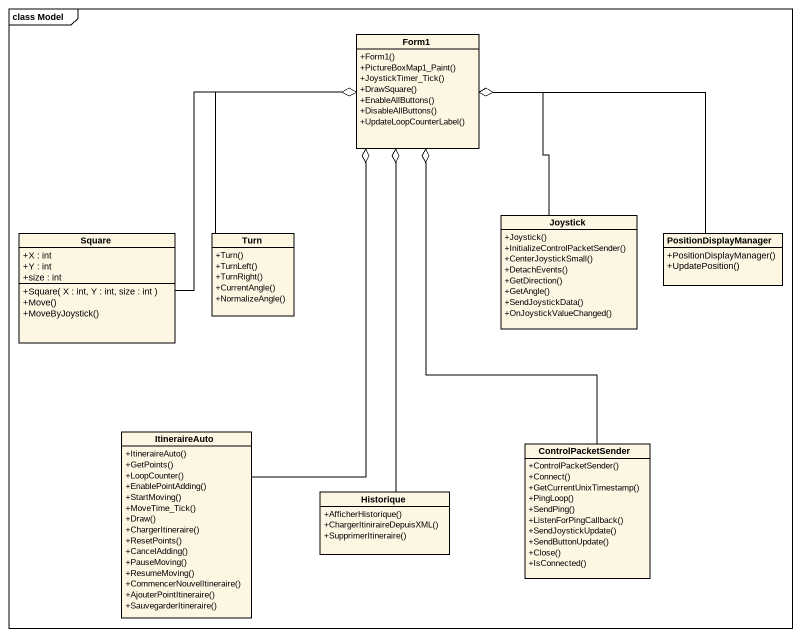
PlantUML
@startuml
mainframe class Model
hide circle
hide empty members
skinparam classAttributeIconSize 0
class Form1 {
  +Form1()
  +PictureBoxMap1_Paint()
  +JoystickTimer_Tick()
  +DrawSquare()
  +EnableAllButtons()
  +DisableAllButtons()
  +UpdateLoopCounterLabel()
}
class Joystick {
  +Joystick()
  +InitializeControlPacketSender()
  +CenterJoystickSmall()
  +DetachEvents()
  +GetDirection()
  +GetAngle()
  +SendJoystickData()
  +OnJoystickValueChanged()
}
class Square {
  +X : int
  +Y : int
  +size : int
  +Square( X : int, Y : int, size : int )
  +Move()
  +MoveByJoystick()
}
class Turn {
  +Turn()
  +TurnLeft()
  +TurnRight()
  +CurrentAngle()
  +NormalizeAngle()
}
class PositionDisplayManager {
  +PositionDisplayManager()
  +UpdatePosition()
}
class ItineraireAuto {
  +ItineraireAuto()
  +GetPoints()
  +LoopCounter()
  +EnablePointAdding()
  +StartMoving()
  +MoveTime_Tick()
  +Draw()
  +ChargerItineraire()
  +ResetPoints()
  +CancelAdding()
  +PauseMoving()
  +ResumeMoving()
  +CommencerNouvelItineraire()
  +AjouterPointItineraire()
  +SauvegarderItineraire()
}
class ControlPacketSender {
  +ControlPacketSender()
  +Connect()
  +GetCurrentUnixTimestamp()
  +PingLoop()
  +SendPing()
  +ListenForPingCallback()
  +SendJoystickUpdate()
  +SendButtonUpdate()
  +Close()
  +IsConnected()
}
class Historique {
  +AfficherHistorique()
  +ChargerItiniraireDepuisXML()
  +SupprimerItineraire()
}
Form1 o-- Joystick
Form1 o-- Square
Form1 o-- Turn
Form1 o-right- PositionDisplayManager
Form1 o-- ItineraireAuto
Form1 o-- ControlPacketSender
Form1 o-- Historique
@enduml
